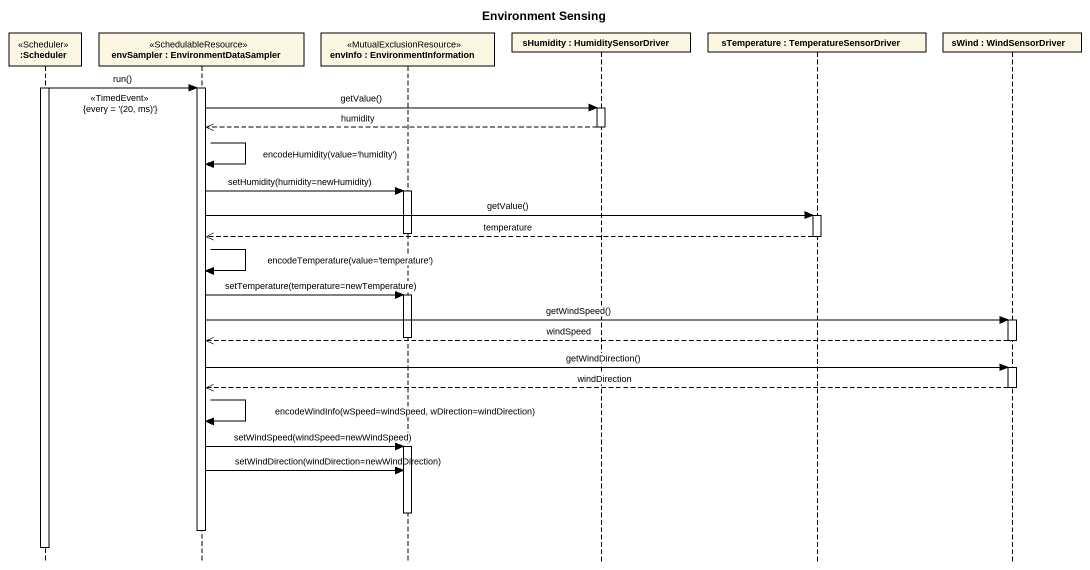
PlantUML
@startuml
title Environment Sensing
hide footbox
participant ":Scheduler" as Scheduler <<Scheduler>>
participant "envSampler : EnvironmentDataSampler" as envSampler <<SchedulableResource>>
participant "envInfo : EnvironmentInformation" as envInfo <<MutualExclusionResource>>
participant "sHumidity : HumiditySensorDriver" as sHumidity
participant "sTemperature : TemperatureSensorDriver" as sTemperature
participant "sWind : WindSensorDriver" as sWind

activate Scheduler
Scheduler -> envSampler : run()\n<<TimedEvent>>\n{every = '(20, ms)'}
activate envSampler
envSampler -> sHumidity : getValue()
activate sHumidity
sHumidity -->> envSampler : humidity
deactivate sHumidity
envSampler -> envSampler : encodeHumidity(value='humidity')
envSampler -> envInfo : setHumidity(humidity=newHumidity)
activate envInfo
envSampler -> sTemperature : getValue()
activate sTemperature
deactivate envInfo
sTemperature -->> envSampler : temperature
deactivate sTemperature
envSampler -> envSampler : encodeTemperature(value='temperature')
envSampler -> envInfo : setTemperature(temperature=newTemperature)
activate envInfo
envSampler -> sWind : getWindSpeed()
activate sWind
deactivate envInfo
sWind -->> envSampler : windSpeed
deactivate sWind
envSampler -> sWind : getWindDirection()
activate sWind
sWind -->> envSampler : windDirection
deactivate sWind
envSampler -> envSampler : encodeWindInfo(wSpeed=windSpeed, wDirection=windDirection)
envSampler -> envInfo : setWindSpeed(windSpeed=newWindSpeed)
activate envInfo
envSampler -> envInfo : setWindDirection(windDirection=newWindDirection)
deactivate envInfo
deactivate envSampler
deactivate Scheduler
@enduml
